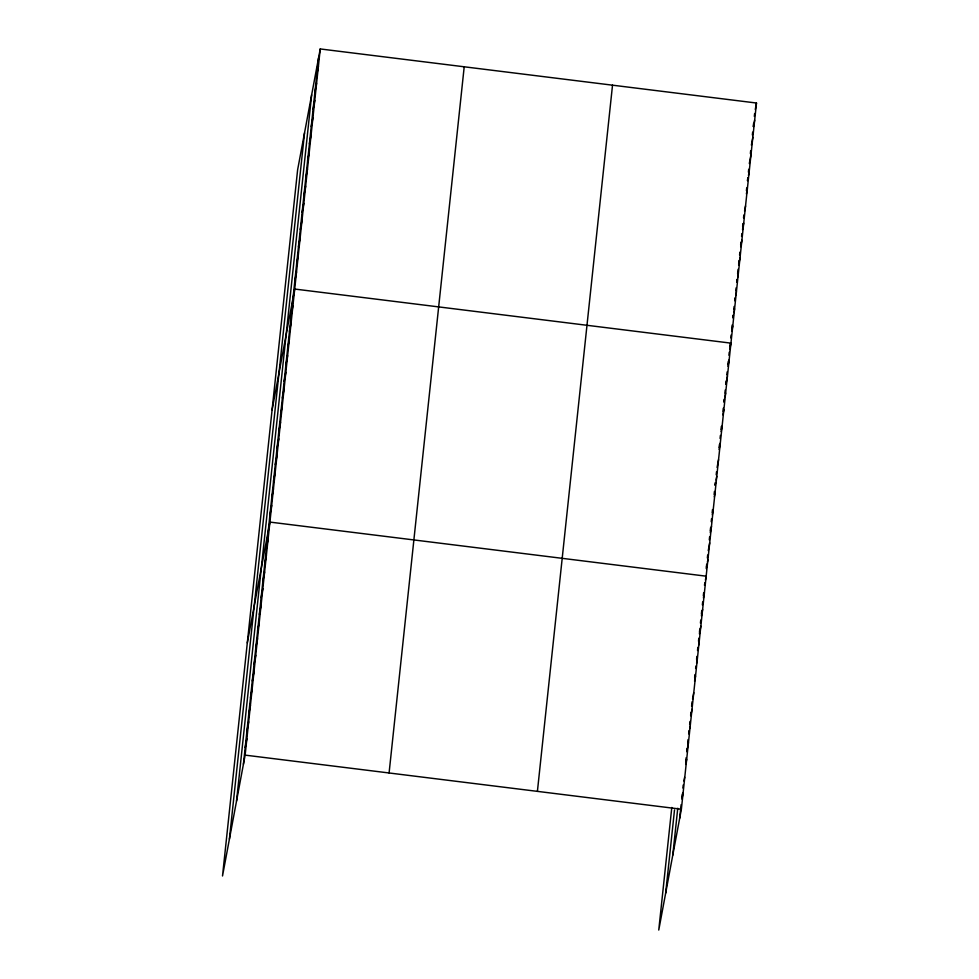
<?xml version="1.0" encoding="UTF-8"?>
<svg xmlns="http://www.w3.org/2000/svg" width="979" height="979" viewBox="0 0 979 979"><rect width="100%" height="100%" fill="white"/><g stroke="black" fill="none" stroke-linecap="round" stroke-linejoin="round"><path stroke-width="1.47" d="M229.416 839.089L304.53 132.899M236.526 801.091L311.64 94.902M243.428 764.207L318.542 58.03M320.243 48.95L297.628 169.783L222.514 875.972L245.129 755.127L320.243 48.95L756.486 103.028L681.372 809.217L658.757 930.05L671.79 807.479M389.091 772.982L464.205 66.792M537.41 791.362L612.524 85.185M665.659 893.166L674.507 809.939M672.769 855.169L677.762 808.262M679.671 818.285L681.127 804.665M681.922 797.102L682.253 794.079M682.889 788.022L683.22 784.999M685.789 760.781L686.108 757.758M687.074 748.678L686.756 751.701L688.457 742.633M687.723 742.633L688.041 739.598M688.69 733.552L689.008 730.518M689.657 724.472L689.975 721.437M690.623 715.392L690.941 712.357M691.59 706.312L692.067 701.772M694.637 677.554L694.968 674.531M696.571 659.393L696.901 656.371M697.537 650.325L697.856 647.29M698.504 641.245L698.822 638.21M699.471 632.165L699.789 629.13M700.438 623.085L700.756 620.05M701.405 614.004L701.723 610.969M702.371 604.924L702.689 601.889M703.338 595.844L703.656 592.821M706.397 567.086L706.716 564.063M707.364 558.006L707.682 554.983M709.285 539.857L709.616 536.822M710.252 530.777L710.583 527.742M711.219 521.697L711.549 518.662M712.186 512.617L712.504 509.582M714.119 494.456L714.437 491.434M715.404 482.353L715.086 485.376L715.576 482.782M716.212 474.778L716.53 471.756M719.112 447.55L719.43 444.515M720.079 438.47L720.397 435.435M721.046 429.389L721.364 426.354M722.967 411.229L723.297 408.194M724.264 399.126L723.934 402.149L724.423 399.554M724.901 393.068L725.231 390.046M725.867 383.988L726.198 380.966M726.834 374.908L727.152 371.885M727.96 364.31L728.29 361.288M728.927 355.23L729.245 352.207M729.857 346.493L730.163 343.629M730.775 337.914L731.08 335.063M731.839 327.916L732.133 325.052M733.198 315.054L732.904 317.906L733.381 315.311M733.809 309.34L734.115 306.476M735.021 297.897L734.727 300.761L735.205 298.167M735.792 290.751L736.086 287.899M736.697 282.185L737.003 279.321M737.615 273.606L738.068 269.323M738.68 263.596L738.974 260.744M739.586 255.029L739.891 252.166M740.65 245.019L740.956 242.168M741.568 236.441L741.874 233.589M742.633 226.443L742.926 223.579M743.538 217.864L743.844 215.013M746.426 190.709L746.732 187.858M747.797 177.848L747.491 180.711L747.98 178.117M748.409 172.133L748.715 169.269M750.379 153.556L750.685 150.693M752.361 134.98L752.667 132.116M753.267 126.401L753.573 123.538M754.332 116.391L754.638 113.54M316.719 75.175L318.42 66.095M314.895 92.332L316.596 83.252M313.072 109.477L314.773 100.396M311.249 126.621L312.95 117.553M309.425 143.778L311.126 134.698M307.602 160.923L309.303 151.855M305.778 178.08L307.467 169M303.955 195.225L305.644 186.157M302.132 212.382L303.82 203.302M300.296 229.527L301.997 220.446M298.473 246.671L300.174 237.603M296.649 263.828L298.35 254.748M294.826 280.973L296.527 271.905M272.089 409.883L294.703 289.05L730.946 343.139L729.734 349.613M291.228 314.773L292.929 305.693M289.466 331.416L291.167 322.348M287.691 348.059L289.392 338.991M285.917 364.714L287.618 355.634M284.155 381.357L285.856 372.277M282.38 398L284.081 388.932M280.606 414.643L282.307 405.575M278.844 431.298L280.532 422.218M277.069 447.941L278.77 438.861M275.295 464.584L276.996 455.504M273.533 481.227L275.221 472.159M271.758 497.87L273.459 488.802M269.984 514.526L271.685 505.445M247.295 642.934L269.91 522.088L706.165 576.178L705.431 580.058M266.447 547.812L268.148 538.744M264.673 564.455L266.374 555.387M262.898 581.11L264.599 572.03M261.136 597.753L262.837 588.673M259.362 614.396L261.063 605.316M257.587 631.039L259.288 621.971M255.825 647.682L257.514 638.614M254.05 664.337L255.752 655.257M252.276 680.98L253.977 671.9M250.514 697.623L252.203 688.555M248.739 714.266L250.44 705.198M246.965 730.921L248.666 721.841M245.203 747.564L246.892 738.484M755.274 109.513L756.486 103.028M753.451 126.67L754.662 120.184M751.382 145.112L752.839 137.329M749.314 163.554L751.015 154.486M748.458 175.522L749.192 171.631M746.402 193.964L747.369 188.788M744.566 211.121L745.545 205.933M742.51 229.563L743.722 223.077M740.687 246.72L741.898 240.234M738.619 265.162L740.075 257.379M736.795 282.307L737.273 279.725M737.762 277.13L738.252 274.536M735.694 295.572L736.416 291.681M733.871 312.717L734.593 308.838M731.802 331.171L732.769 325.983M727.96 366.256L729.184 359.782M725.953 384.209L727.409 376.425M724.913 396.96L725.635 393.068M722.894 414.9L723.86 409.712M721.119 431.543L722.098 426.367M719.112 449.496L720.324 443.01M717.093 467.436L718.549 459.653M716.053 480.187L716.787 476.296M714.291 496.83L715.013 492.951M712.271 514.783L713.238 509.594M710.264 532.723L711.476 526.237M708.245 550.663L709.702 542.88M706.226 568.603L706.96 564.712M707.45 562.117L707.927 559.523M704.464 585.246L704.941 582.652M703.424 598.01L704.39 592.821M701.405 615.95L702.616 609.464M699.398 633.89L700.854 626.107M697.623 650.533L698.113 647.939M698.59 645.345L699.079 642.762M695.604 668.473L696.093 665.879M696.583 663.297L697.305 659.405M694.564 681.237L695.531 676.048M692.557 699.177L693.768 692.691M690.782 715.82L691.994 709.334M688.763 733.76L689.253 731.166M689.742 728.584L690.219 725.99M685.716 764.464L686.683 759.276M683.942 781.107L684.664 777.216M681.922 799.048L683.146 792.574M245.129 755.127L681.372 809.217"/></g></svg>
